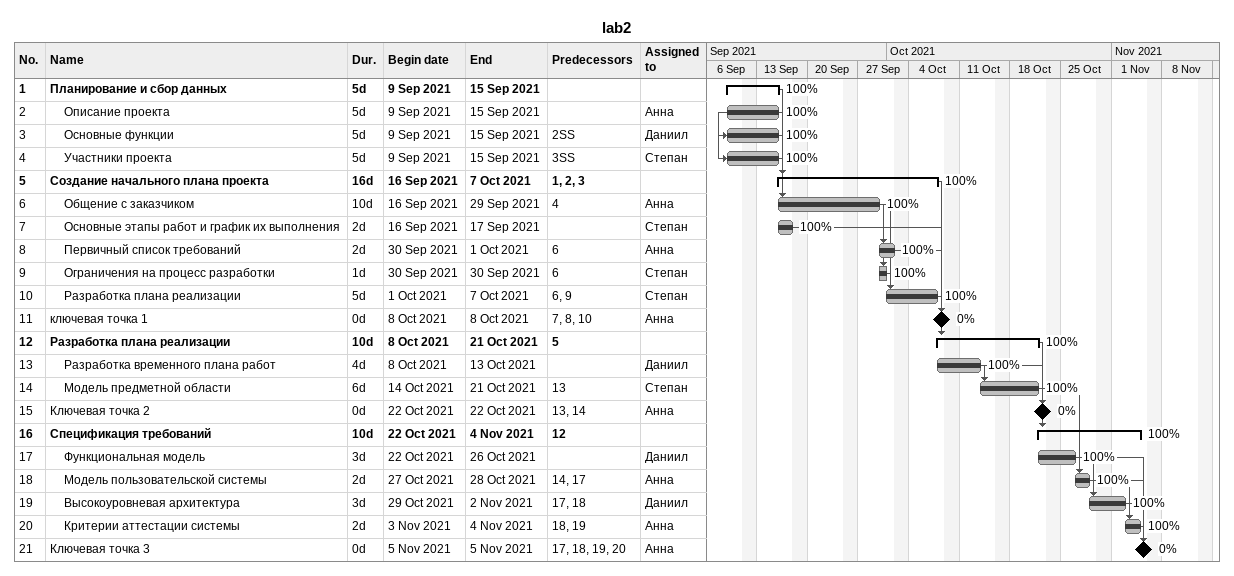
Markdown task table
lab2

| ID | Level | Task | Duration | Start | Finish | Predecessors | Resources | % complete |
|---|---|---|---|---|---|---|---|---|
| 1 | 1 | **Планирование и сбор данных** | 5d | 2021-09-09 | 2021-09-15 |  |  | 100 |
| 2 | 2 | Описание проекта | 5d | 2021-09-09 | 2021-09-15 |  | Анна | 100 |
| 3 | 2 | Основные функции | 5d | 2021-09-09 | 2021-09-15 | 2SS | Даниил | 100 |
| 4 | 2 | Участники проекта | 5d | 2021-09-09 | 2021-09-15 | 3SS | Степан | 100 |
| 5 | 1 | **Создание начального плана проекта** | 16d | 2021-09-16 | 2021-10-07 | 1, 2, 3 |  | 100 |
| 6 | 2 | Общение с заказчиком | 10d | 2021-09-16 | 2021-09-29 | 4 | Анна | 100 |
| 7 | 2 | Основные этапы работ и график их выполнения | 2d | 2021-09-16 | 2021-09-17 |  | Степан | 100 |
| 8 | 2 | Первичный список требований | 2d | 2021-09-30 | 2021-10-01 | 6 | Анна | 100 |
| 9 | 2 | Ограничения на процесс разработки | 1d | 2021-09-30 | 2021-09-30 | 6 | Степан | 100 |
| 10 | 2 | Разработка плана реализации | 5d | 2021-10-01 | 2021-10-07 | 6, 9 | Степан | 100 |
| 11 | 1 | ключевая точка 1 | 0d | 2021-10-08 | 2021-10-08 | 7, 8, 10 | Анна | 0 |
| 12 | 1 | **Разработка плана реализации** | 10d | 2021-10-08 | 2021-10-21 | 5 |  | 100 |
| 13 | 2 | Разработка временного плана работ | 4d | 2021-10-08 | 2021-10-13 |  | Даниил | 100 |
| 14 | 2 | Модель предметной области | 6d | 2021-10-14 | 2021-10-21 | 13 | Степан | 100 |
| 15 | 1 | Ключевая точка 2 | 0d | 2021-10-22 | 2021-10-22 | 13, 14 | Анна | 0 |
| 16 | 1 | **Спецификация требований** | 10d | 2021-10-22 | 2021-11-04 | 12 |  | 100 |
| 17 | 2 | Функциональная модель | 3d | 2021-10-22 | 2021-10-26 |  | Даниил | 100 |
| 18 | 2 | Модель пользовательской системы | 2d | 2021-10-27 | 2021-10-28 | 14, 17 | Анна | 100 |
| 19 | 2 | Высокоуровневая архитектура | 3d | 2021-10-29 | 2021-11-02 | 17, 18 | Даниил | 100 |
| 20 | 2 | Критерии аттестации системы | 2d | 2021-11-03 | 2021-11-04 | 18, 19 | Анна | 100 |
| 21 | 1 | Ключевая точка 3 | 0d | 2021-11-05 | 2021-11-05 | 17, 18, 19, 20 | Анна | 0 |
